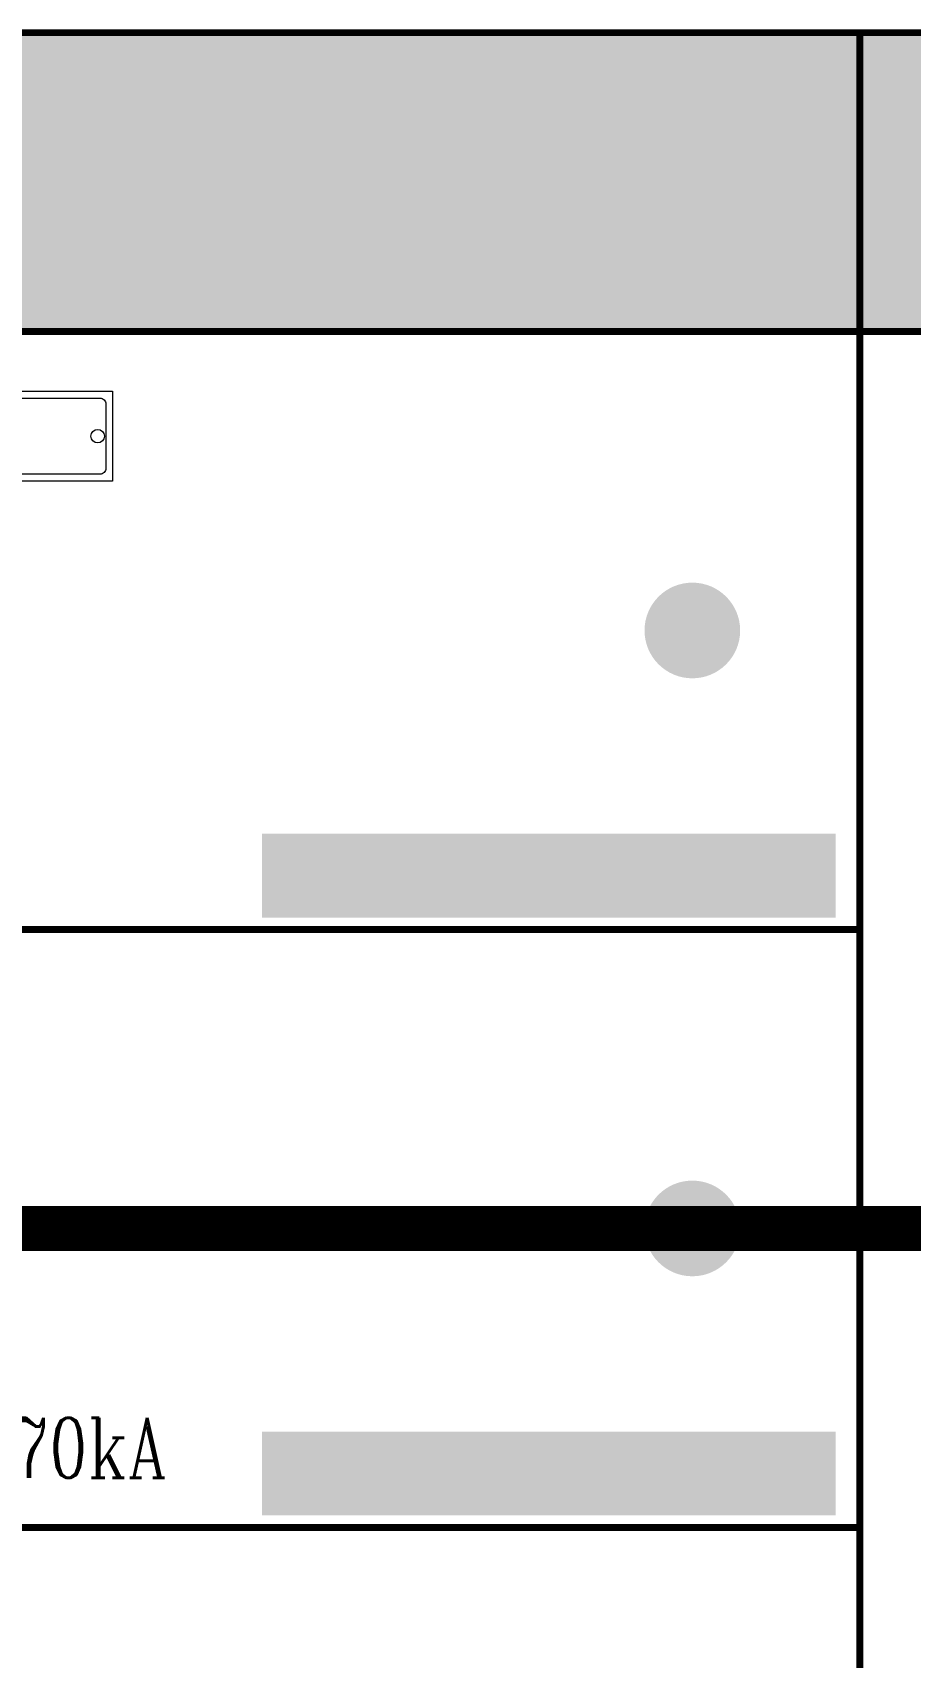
# Model space of a CAD drawing. Header units: millimetres. Extents: x -116965 to 323937, y 291661 to 566926.
# Drawn here: x -47409 to -47115, y 306494 to 307037 of the extents above; entities that cross this region are included whole.
import ezdxf

# ---------------------------------------------------------------- set-up
doc = ezdxf.new("R2010")
doc.units = ezdxf.units.MM
doc.layers.get('0').update_dxf_attribs({"lineweight": 18})
doc.layers.add('C00-00-00', color=7, linetype='Continuous')
doc.layers.add('dien', color=2, linetype='Continuous')
doc.layers.add('C34-3A-40', color=7, linetype='Continuous', true_color=0x343a40)
doc.layers.add('C62-64-69', color=7, linetype='Continuous', true_color=0x626469)
doc.styles.add('hw_Block', font='complex.shx', dxfattribs={"width": 0.75})
doc.styles.add('hwTech', font='Cambria.ttf')

# ---------------------------------------------------------------- blocks, each defined once
blk = doc.blocks.new('QƯEQWQWEQWE')
at = {"color": 0, "lineweight": 13, "ltscale": 100}
blk.add_lwpolyline([(60414.52, 346788.3), (60214.52, 346788.3), (60214.52, 346818.3), (60414.52, 346818.3)], close=True, dxfattribs=at)
blk.add_lwpolyline([(60410.27, 346790.55), (60218.77, 346790.55, -0.414214), (60216.77, 346792.55), (60216.77, 346814.06, -0.414214), (60218.77, 346816.06), (60410.27, 346816.06, -0.414214), (60412.27, 346814.06), (60412.27, 346792.55, -0.414214)], format="xyb", close=True, dxfattribs=at)
at = {"color": 7}
for centre in [(60219.52, 346803.3), (60409.52, 346803.3)]:
    blk.add_circle(centre, 2.25, dxfattribs=at)
at = {"lineweight": -3, "ltscale": 5, "insert": (60314.57, 346808.64), "char_height": 7.5, "attachment_point": 5, "style": 'hwTech'}
blk.add_mtext_dynamic_manual_height_columns('COLUMN NUMBER', width=145.0456, gutter_width=12, heights=[0], dxfattribs=at)
at = {"layer": 'dien', "color": 6, "linetype": 'Continuous', "lineweight": 30, "insert": (60314.57, 346799.61), "char_height": 15, "width": 248.9403, "attachment_point": 5, "style": 'hwTech'}
blk.add_mtext('{\\H0.3667x;3P4W - 400/230VAC} ', dxfattribs=at)

msp = doc.modelspace()

# ---------------------------------------------------------------- hatches: boundary and pattern name
at = {"layer": 'C00-00-00'}
h = msp.add_hatch(color=256, dxfattribs=at)
edge = h.paths.add_edge_path()
edge.add_arc((-47188.078156, 306837.074842), 15.997765, 0, 360)
h = msp.add_hatch(color=256, dxfattribs=at)
h.dxf.hatch_style = 2
h.paths.add_polyline_path([(-47332.058056, 306769.084333), (-47140.084856, 306769.084333), (-47140.084856, 306741.088242), (-47332.058056, 306741.088242)])
h = msp.add_hatch(color=256, dxfattribs=at)
edge = h.paths.add_edge_path()
edge.add_arc((-47188.078156, 306637.102758), 15.997765, 0, 360)
h = msp.add_hatch(color=256, dxfattribs=at)
h.dxf.hatch_style = 2
h.paths.add_polyline_path([(-47332.058056, 306569.112252), (-47140.084856, 306569.112252), (-47140.084856, 306541.116158), (-47332.058056, 306541.116158)])
at = {"layer": 'C34-3A-40'}
h = msp.add_hatch(color=256, dxfattribs=at)
h.dxf.hatch_style = 2
h.paths.add_polyline_path([(-47831.988262, 307037.046927), (-47132.085971, 307037.046927), (-47132.085971, 306937.060883), (-47831.988262, 306937.060883)])
h = msp.add_hatch(color=256, dxfattribs=at)
h.dxf.hatch_style = 2
h.paths.add_polyline_path([(-47132.085971, 307037.046927), (-46732.113887, 307037.046927), (-46732.113887, 306937.060883), (-47132.085971, 306937.060883)])
at = {"layer": 'C62-64-69'}
h = msp.add_hatch(color=256, dxfattribs=at)
h.dxf.hatch_style = 2
h.paths.add_polyline_path([(-47416.046331, 307028.048183), (-47384.050796, 307028.048183), (-47384.050796, 307021.049158), (-47416.046331, 307021.049158)])
h = msp.add_hatch(color=256, dxfattribs=at)
h.dxf.hatch_style = 2
h.paths.add_polyline_path([(-47384.050796, 307028.048183), (-47352.055262, 307028.048183), (-47352.055262, 307021.049158), (-47384.050796, 307021.049158)])
h = msp.add_hatch(color=256, dxfattribs=at)
h.dxf.hatch_style = 2
h.paths.add_polyline_path([(-47384.050796, 307028.048183), (-47352.055262, 307028.048183), (-47352.055262, 307021.049158), (-47384.050796, 307021.049158)])
h = msp.add_hatch(color=256, dxfattribs=at)
h.dxf.hatch_style = 2
h.paths.add_polyline_path([(-47352.055262, 307028.048183), (-47320.059731, 307028.048183), (-47320.059731, 307021.049158), (-47352.055262, 307021.049158)])
h = msp.add_hatch(color=256, dxfattribs=at)
h.dxf.hatch_style = 2
h.paths.add_polyline_path([(-47352.055262, 307028.048183), (-47320.059731, 307028.048183), (-47320.059731, 307021.049158), (-47352.055262, 307021.049158)])
h = msp.add_hatch(color=256, dxfattribs=at)
h.dxf.hatch_style = 2
h.paths.add_polyline_path([(-47320.059731, 307028.048183), (-47288.064196, 307028.048183), (-47288.064196, 307021.049158), (-47320.059731, 307021.049158)])
h = msp.add_hatch(color=256, dxfattribs=at)
h.dxf.hatch_style = 2
h.paths.add_polyline_path([(-47320.059731, 307028.048183), (-47288.064196, 307028.048183), (-47288.064196, 307021.049158), (-47320.059731, 307021.049158)])
h = msp.add_hatch(color=256, dxfattribs=at)
h.dxf.hatch_style = 2
h.paths.add_polyline_path([(-47288.064196, 307028.048183), (-47256.068662, 307028.048183), (-47256.068662, 307021.049158), (-47288.064196, 307021.049158)])
h = msp.add_hatch(color=256, dxfattribs=at)
h.dxf.hatch_style = 2
h.paths.add_polyline_path([(-47288.064196, 307028.048183), (-47256.068662, 307028.048183), (-47256.068662, 307021.049158), (-47288.064196, 307021.049158)])
h = msp.add_hatch(color=256, dxfattribs=at)
h.dxf.hatch_style = 2
h.paths.add_polyline_path([(-47256.068662, 307028.048183), (-47224.073131, 307028.048183), (-47224.073131, 307021.049158), (-47256.068662, 307021.049158)])
h = msp.add_hatch(color=256, dxfattribs=at)
h.dxf.hatch_style = 2
h.paths.add_polyline_path([(-47224.073131, 307028.048183), (-47192.077596, 307028.048183), (-47192.077596, 307021.049158), (-47224.073131, 307021.049158)])
h = msp.add_hatch(color=256, dxfattribs=at)
h.dxf.hatch_style = 2
h.paths.add_polyline_path([(-47224.073131, 307028.048183), (-47192.077596, 307028.048183), (-47192.077596, 307021.049158), (-47224.073131, 307021.049158)])
h = msp.add_hatch(color=256, dxfattribs=at)
h.dxf.hatch_style = 2
h.paths.add_polyline_path([(-47192.077596, 307028.048183), (-47160.082062, 307028.048183), (-47160.082062, 307021.049158), (-47192.077596, 307021.049158)])
h = msp.add_hatch(color=256, dxfattribs=at)
h.dxf.hatch_style = 2
h.paths.add_polyline_path([(-47192.077596, 307028.048183), (-47160.082062, 307028.048183), (-47160.082062, 307021.049158), (-47192.077596, 307021.049158)])
h = msp.add_hatch(color=256, dxfattribs=at)
h.dxf.hatch_style = 2
h.paths.add_polyline_path([(-47160.082062, 307028.048183), (-47128.086531, 307028.048183), (-47128.086531, 307021.049158), (-47160.082062, 307021.049158)])
h = msp.add_hatch(color=256, dxfattribs=at)
h.dxf.hatch_style = 2
h.paths.add_polyline_path([(-47132.085971, 307028.048183), (-47100.090437, 307028.048183), (-47100.090437, 307021.049158), (-47132.085971, 307021.049158)])
h = msp.add_hatch(color=256, dxfattribs=at)
h.dxf.hatch_style = 2
h.paths.add_polyline_path([(-47416.046331, 307021.049158), (-47384.050796, 307021.049158), (-47384.050796, 307019.049439), (-47416.046331, 307019.049439)])
h = msp.add_hatch(color=256, dxfattribs=at)
h.dxf.hatch_style = 2
h.paths.add_polyline_path([(-47416.046331, 307019.049439), (-47384.050796, 307019.049439), (-47384.050796, 307012.050414), (-47416.046331, 307012.050414)])
h = msp.add_hatch(color=256, dxfattribs=at)
h.dxf.hatch_style = 2
h.paths.add_polyline_path([(-47384.050796, 307021.049158), (-47352.055262, 307021.049158), (-47352.055262, 307019.049439), (-47384.050796, 307019.049439)])
h = msp.add_hatch(color=256, dxfattribs=at)
h.dxf.hatch_style = 2
h.paths.add_polyline_path([(-47384.050796, 307021.049158), (-47352.055262, 307021.049158), (-47352.055262, 307019.049439), (-47384.050796, 307019.049439)])
h = msp.add_hatch(color=256, dxfattribs=at)
h.dxf.hatch_style = 2
h.paths.add_polyline_path([(-47384.050796, 307019.049439), (-47352.055262, 307019.049439), (-47352.055262, 307012.050414), (-47384.050796, 307012.050414)])
h = msp.add_hatch(color=256, dxfattribs=at)
h.dxf.hatch_style = 2
h.paths.add_polyline_path([(-47384.050796, 307019.049439), (-47352.055262, 307019.049439), (-47352.055262, 307012.050414), (-47384.050796, 307012.050414)])
h = msp.add_hatch(color=256, dxfattribs=at)
h.dxf.hatch_style = 2
h.paths.add_polyline_path([(-47352.055262, 307021.049158), (-47320.059731, 307021.049158), (-47320.059731, 307019.049439), (-47352.055262, 307019.049439)])
h = msp.add_hatch(color=256, dxfattribs=at)
h.dxf.hatch_style = 2
h.paths.add_polyline_path([(-47352.055262, 307021.049158), (-47320.059731, 307021.049158), (-47320.059731, 307019.049439), (-47352.055262, 307019.049439)])
h = msp.add_hatch(color=256, dxfattribs=at)
h.dxf.hatch_style = 2
h.paths.add_polyline_path([(-47352.055262, 307019.049439), (-47320.059731, 307019.049439), (-47320.059731, 307012.050414), (-47352.055262, 307012.050414)])
h = msp.add_hatch(color=256, dxfattribs=at)
h.dxf.hatch_style = 2
h.paths.add_polyline_path([(-47352.055262, 307019.049439), (-47320.059731, 307019.049439), (-47320.059731, 307012.050414), (-47352.055262, 307012.050414)])
h = msp.add_hatch(color=256, dxfattribs=at)
h.dxf.hatch_style = 2
h.paths.add_polyline_path([(-47320.059731, 307021.049158), (-47288.064196, 307021.049158), (-47288.064196, 307019.049439), (-47320.059731, 307019.049439)])
h = msp.add_hatch(color=256, dxfattribs=at)
h.dxf.hatch_style = 2
h.paths.add_polyline_path([(-47320.059731, 307021.049158), (-47288.064196, 307021.049158), (-47288.064196, 307019.049439), (-47320.059731, 307019.049439)])
h = msp.add_hatch(color=256, dxfattribs=at)
h.dxf.hatch_style = 2
h.paths.add_polyline_path([(-47320.059731, 307019.049439), (-47288.064196, 307019.049439), (-47288.064196, 307012.050414), (-47320.059731, 307012.050414)])
h = msp.add_hatch(color=256, dxfattribs=at)
h.dxf.hatch_style = 2
h.paths.add_polyline_path([(-47320.059731, 307019.049439), (-47288.064196, 307019.049439), (-47288.064196, 307012.050414), (-47320.059731, 307012.050414)])
h = msp.add_hatch(color=256, dxfattribs=at)
h.dxf.hatch_style = 2
h.paths.add_polyline_path([(-47288.064196, 307021.049158), (-47256.068662, 307021.049158), (-47256.068662, 307019.049439), (-47288.064196, 307019.049439)])
h = msp.add_hatch(color=256, dxfattribs=at)
h.dxf.hatch_style = 2
h.paths.add_polyline_path([(-47288.064196, 307021.049158), (-47256.068662, 307021.049158), (-47256.068662, 307019.049439), (-47288.064196, 307019.049439)])
h = msp.add_hatch(color=256, dxfattribs=at)
h.dxf.hatch_style = 2
h.paths.add_polyline_path([(-47288.064196, 307019.049439), (-47256.068662, 307019.049439), (-47256.068662, 307012.050414), (-47288.064196, 307012.050414)])
h = msp.add_hatch(color=256, dxfattribs=at)
h.dxf.hatch_style = 2
h.paths.add_polyline_path([(-47288.064196, 307019.049439), (-47256.068662, 307019.049439), (-47256.068662, 307012.050414), (-47288.064196, 307012.050414)])
h = msp.add_hatch(color=256, dxfattribs=at)
h.dxf.hatch_style = 2
h.paths.add_polyline_path([(-47256.068662, 307021.049158), (-47224.073131, 307021.049158), (-47224.073131, 307019.049439), (-47256.068662, 307019.049439)])
h = msp.add_hatch(color=256, dxfattribs=at)
h.dxf.hatch_style = 2
h.paths.add_polyline_path([(-47256.068662, 307019.049439), (-47224.073131, 307019.049439), (-47224.073131, 307012.050414), (-47256.068662, 307012.050414)])
h = msp.add_hatch(color=256, dxfattribs=at)
h.dxf.hatch_style = 2
h.paths.add_polyline_path([(-47224.073131, 307021.049158), (-47192.077596, 307021.049158), (-47192.077596, 307019.049439), (-47224.073131, 307019.049439)])
h = msp.add_hatch(color=256, dxfattribs=at)
h.dxf.hatch_style = 2
h.paths.add_polyline_path([(-47224.073131, 307021.049158), (-47192.077596, 307021.049158), (-47192.077596, 307019.049439), (-47224.073131, 307019.049439)])
h = msp.add_hatch(color=256, dxfattribs=at)
h.dxf.hatch_style = 2
h.paths.add_polyline_path([(-47224.073131, 307019.049439), (-47192.077596, 307019.049439), (-47192.077596, 307012.050414), (-47224.073131, 307012.050414)])
h = msp.add_hatch(color=256, dxfattribs=at)
h.dxf.hatch_style = 2
h.paths.add_polyline_path([(-47224.073131, 307019.049439), (-47192.077596, 307019.049439), (-47192.077596, 307012.050414), (-47224.073131, 307012.050414)])
h = msp.add_hatch(color=256, dxfattribs=at)
h.dxf.hatch_style = 2
h.paths.add_polyline_path([(-47192.077596, 307021.049158), (-47160.082062, 307021.049158), (-47160.082062, 307019.049439), (-47192.077596, 307019.049439)])
h = msp.add_hatch(color=256, dxfattribs=at)
h.dxf.hatch_style = 2
h.paths.add_polyline_path([(-47192.077596, 307021.049158), (-47160.082062, 307021.049158), (-47160.082062, 307019.049439), (-47192.077596, 307019.049439)])
h = msp.add_hatch(color=256, dxfattribs=at)
h.dxf.hatch_style = 2
h.paths.add_polyline_path([(-47192.077596, 307019.049439), (-47160.082062, 307019.049439), (-47160.082062, 307012.050414), (-47192.077596, 307012.050414)])
h = msp.add_hatch(color=256, dxfattribs=at)
h.dxf.hatch_style = 2
h.paths.add_polyline_path([(-47192.077596, 307019.049439), (-47160.082062, 307019.049439), (-47160.082062, 307012.050414), (-47192.077596, 307012.050414)])
h = msp.add_hatch(color=256, dxfattribs=at)
h.dxf.hatch_style = 2
h.paths.add_polyline_path([(-47160.082062, 307021.049158), (-47128.086531, 307021.049158), (-47128.086531, 307019.049439), (-47160.082062, 307019.049439)])
h = msp.add_hatch(color=256, dxfattribs=at)
h.dxf.hatch_style = 2
h.paths.add_polyline_path([(-47160.082062, 307019.049439), (-47128.086531, 307019.049439), (-47128.086531, 307012.050414), (-47160.082062, 307012.050414)])
h = msp.add_hatch(color=256, dxfattribs=at)
h.dxf.hatch_style = 2
h.paths.add_polyline_path([(-47132.085971, 307021.049158), (-47100.090437, 307021.049158), (-47100.090437, 307019.049439), (-47132.085971, 307019.049439)])
h = msp.add_hatch(color=256, dxfattribs=at)
h.dxf.hatch_style = 2
h.paths.add_polyline_path([(-47132.085971, 307019.049439), (-47100.090437, 307019.049439), (-47100.090437, 307012.050414), (-47132.085971, 307012.050414)])
h = msp.add_hatch(color=256, dxfattribs=at)
h.dxf.hatch_style = 2
h.paths.add_polyline_path([(-47416.046331, 307012.050414), (-47384.050796, 307012.050414), (-47384.050796, 307010.050695), (-47416.046331, 307010.050695)])
h = msp.add_hatch(color=256, dxfattribs=at)
h.dxf.hatch_style = 2
h.paths.add_polyline_path([(-47416.046331, 307010.050695), (-47384.050796, 307010.050695), (-47384.050796, 307003.05167), (-47416.046331, 307003.05167)])
h = msp.add_hatch(color=256, dxfattribs=at)
h.dxf.hatch_style = 2
h.paths.add_polyline_path([(-47384.050796, 307012.050414), (-47352.055262, 307012.050414), (-47352.055262, 307010.050695), (-47384.050796, 307010.050695)])
h = msp.add_hatch(color=256, dxfattribs=at)
h.dxf.hatch_style = 2
h.paths.add_polyline_path([(-47384.050796, 307012.050414), (-47352.055262, 307012.050414), (-47352.055262, 307010.050695), (-47384.050796, 307010.050695)])
h = msp.add_hatch(color=256, dxfattribs=at)
h.dxf.hatch_style = 2
h.paths.add_polyline_path([(-47384.050796, 307010.050695), (-47352.055262, 307010.050695), (-47352.055262, 307003.05167), (-47384.050796, 307003.05167)])
h = msp.add_hatch(color=256, dxfattribs=at)
h.dxf.hatch_style = 2
h.paths.add_polyline_path([(-47384.050796, 307010.050695), (-47352.055262, 307010.050695), (-47352.055262, 307003.05167), (-47384.050796, 307003.05167)])
h = msp.add_hatch(color=256, dxfattribs=at)
h.dxf.hatch_style = 2
h.paths.add_polyline_path([(-47352.055262, 307012.050414), (-47320.059731, 307012.050414), (-47320.059731, 307010.050695), (-47352.055262, 307010.050695)])
h = msp.add_hatch(color=256, dxfattribs=at)
h.dxf.hatch_style = 2
h.paths.add_polyline_path([(-47352.055262, 307012.050414), (-47320.059731, 307012.050414), (-47320.059731, 307010.050695), (-47352.055262, 307010.050695)])
h = msp.add_hatch(color=256, dxfattribs=at)
h.dxf.hatch_style = 2
h.paths.add_polyline_path([(-47352.055262, 307010.050695), (-47320.059731, 307010.050695), (-47320.059731, 307003.05167), (-47352.055262, 307003.05167)])
h = msp.add_hatch(color=256, dxfattribs=at)
h.dxf.hatch_style = 2
h.paths.add_polyline_path([(-47352.055262, 307010.050695), (-47320.059731, 307010.050695), (-47320.059731, 307003.05167), (-47352.055262, 307003.05167)])
h = msp.add_hatch(color=256, dxfattribs=at)
h.dxf.hatch_style = 2
h.paths.add_polyline_path([(-47320.059731, 307012.050414), (-47288.064196, 307012.050414), (-47288.064196, 307010.050695), (-47320.059731, 307010.050695)])
h = msp.add_hatch(color=256, dxfattribs=at)
h.dxf.hatch_style = 2
h.paths.add_polyline_path([(-47320.059731, 307012.050414), (-47288.064196, 307012.050414), (-47288.064196, 307010.050695), (-47320.059731, 307010.050695)])
h = msp.add_hatch(color=256, dxfattribs=at)
h.dxf.hatch_style = 2
h.paths.add_polyline_path([(-47320.059731, 307010.050695), (-47288.064196, 307010.050695), (-47288.064196, 307003.05167), (-47320.059731, 307003.05167)])
h = msp.add_hatch(color=256, dxfattribs=at)
h.dxf.hatch_style = 2
h.paths.add_polyline_path([(-47320.059731, 307010.050695), (-47288.064196, 307010.050695), (-47288.064196, 307003.05167), (-47320.059731, 307003.05167)])
h = msp.add_hatch(color=256, dxfattribs=at)
h.dxf.hatch_style = 2
h.paths.add_polyline_path([(-47288.064196, 307012.050414), (-47256.068662, 307012.050414), (-47256.068662, 307010.050695), (-47288.064196, 307010.050695)])
h = msp.add_hatch(color=256, dxfattribs=at)
h.dxf.hatch_style = 2
h.paths.add_polyline_path([(-47288.064196, 307012.050414), (-47256.068662, 307012.050414), (-47256.068662, 307010.050695), (-47288.064196, 307010.050695)])
h = msp.add_hatch(color=256, dxfattribs=at)
h.dxf.hatch_style = 2
h.paths.add_polyline_path([(-47288.064196, 307010.050695), (-47256.068662, 307010.050695), (-47256.068662, 307003.05167), (-47288.064196, 307003.05167)])
h = msp.add_hatch(color=256, dxfattribs=at)
h.dxf.hatch_style = 2
h.paths.add_polyline_path([(-47288.064196, 307010.050695), (-47256.068662, 307010.050695), (-47256.068662, 307003.05167), (-47288.064196, 307003.05167)])
h = msp.add_hatch(color=256, dxfattribs=at)
h.dxf.hatch_style = 2
h.paths.add_polyline_path([(-47256.068662, 307012.050414), (-47224.073131, 307012.050414), (-47224.073131, 307010.050695), (-47256.068662, 307010.050695)])
h = msp.add_hatch(color=256, dxfattribs=at)
h.dxf.hatch_style = 2
h.paths.add_polyline_path([(-47256.068662, 307010.050695), (-47224.073131, 307010.050695), (-47224.073131, 307003.05167), (-47256.068662, 307003.05167)])
h = msp.add_hatch(color=256, dxfattribs=at)
h.dxf.hatch_style = 2
h.paths.add_polyline_path([(-47224.073131, 307012.050414), (-47192.077596, 307012.050414), (-47192.077596, 307010.050695), (-47224.073131, 307010.050695)])
h = msp.add_hatch(color=256, dxfattribs=at)
h.dxf.hatch_style = 2
h.paths.add_polyline_path([(-47224.073131, 307012.050414), (-47192.077596, 307012.050414), (-47192.077596, 307010.050695), (-47224.073131, 307010.050695)])
h = msp.add_hatch(color=256, dxfattribs=at)
h.dxf.hatch_style = 2
h.paths.add_polyline_path([(-47224.073131, 307010.050695), (-47192.077596, 307010.050695), (-47192.077596, 307003.05167), (-47224.073131, 307003.05167)])
h = msp.add_hatch(color=256, dxfattribs=at)
h.dxf.hatch_style = 2
h.paths.add_polyline_path([(-47224.073131, 307010.050695), (-47192.077596, 307010.050695), (-47192.077596, 307003.05167), (-47224.073131, 307003.05167)])
h = msp.add_hatch(color=256, dxfattribs=at)
h.dxf.hatch_style = 2
h.paths.add_polyline_path([(-47192.077596, 307012.050414), (-47160.082062, 307012.050414), (-47160.082062, 307010.050695), (-47192.077596, 307010.050695)])
h = msp.add_hatch(color=256, dxfattribs=at)
h.dxf.hatch_style = 2
h.paths.add_polyline_path([(-47192.077596, 307012.050414), (-47160.082062, 307012.050414), (-47160.082062, 307010.050695), (-47192.077596, 307010.050695)])
h = msp.add_hatch(color=256, dxfattribs=at)
h.dxf.hatch_style = 2
h.paths.add_polyline_path([(-47192.077596, 307010.050695), (-47160.082062, 307010.050695), (-47160.082062, 307003.05167), (-47192.077596, 307003.05167)])
h = msp.add_hatch(color=256, dxfattribs=at)
h.dxf.hatch_style = 2
h.paths.add_polyline_path([(-47192.077596, 307010.050695), (-47160.082062, 307010.050695), (-47160.082062, 307003.05167), (-47192.077596, 307003.05167)])
h = msp.add_hatch(color=256, dxfattribs=at)
h.dxf.hatch_style = 2
h.paths.add_polyline_path([(-47160.082062, 307012.050414), (-47128.086531, 307012.050414), (-47128.086531, 307010.050695), (-47160.082062, 307010.050695)])
h = msp.add_hatch(color=256, dxfattribs=at)
h.dxf.hatch_style = 2
h.paths.add_polyline_path([(-47160.082062, 307010.050695), (-47128.086531, 307010.050695), (-47128.086531, 307003.05167), (-47160.082062, 307003.05167)])
h = msp.add_hatch(color=256, dxfattribs=at)
h.dxf.hatch_style = 2
h.paths.add_polyline_path([(-47132.085971, 307012.050414), (-47100.090437, 307012.050414), (-47100.090437, 307010.050695), (-47132.085971, 307010.050695)])
h = msp.add_hatch(color=256, dxfattribs=at)
h.dxf.hatch_style = 2
h.paths.add_polyline_path([(-47132.085971, 307010.050695), (-47100.090437, 307010.050695), (-47100.090437, 307003.05167), (-47132.085971, 307003.05167)])
h = msp.add_hatch(color=256, dxfattribs=at)
h.dxf.hatch_style = 2
h.paths.add_polyline_path([(-47416.046331, 307003.05167), (-47384.050796, 307003.05167), (-47384.050796, 307001.051952), (-47416.046331, 307001.051952)])
h = msp.add_hatch(color=256, dxfattribs=at)
h.dxf.hatch_style = 2
h.paths.add_polyline_path([(-47384.050796, 307003.05167), (-47352.055262, 307003.05167), (-47352.055262, 307001.051952), (-47384.050796, 307001.051952)])
h = msp.add_hatch(color=256, dxfattribs=at)
h.dxf.hatch_style = 2
h.paths.add_polyline_path([(-47384.050796, 307003.05167), (-47352.055262, 307003.05167), (-47352.055262, 307001.051952), (-47384.050796, 307001.051952)])
h = msp.add_hatch(color=256, dxfattribs=at)
h.dxf.hatch_style = 2
h.paths.add_polyline_path([(-47352.055262, 307003.05167), (-47320.059731, 307003.05167), (-47320.059731, 307001.051952), (-47352.055262, 307001.051952)])
h = msp.add_hatch(color=256, dxfattribs=at)
h.dxf.hatch_style = 2
h.paths.add_polyline_path([(-47352.055262, 307003.05167), (-47320.059731, 307003.05167), (-47320.059731, 307001.051952), (-47352.055262, 307001.051952)])
h = msp.add_hatch(color=256, dxfattribs=at)
h.dxf.hatch_style = 2
h.paths.add_polyline_path([(-47320.059731, 307003.05167), (-47288.064196, 307003.05167), (-47288.064196, 307001.051952), (-47320.059731, 307001.051952)])
h = msp.add_hatch(color=256, dxfattribs=at)
h.dxf.hatch_style = 2
h.paths.add_polyline_path([(-47320.059731, 307003.05167), (-47288.064196, 307003.05167), (-47288.064196, 307001.051952), (-47320.059731, 307001.051952)])
h = msp.add_hatch(color=256, dxfattribs=at)
h.dxf.hatch_style = 2
h.paths.add_polyline_path([(-47288.064196, 307003.05167), (-47256.068662, 307003.05167), (-47256.068662, 307001.051952), (-47288.064196, 307001.051952)])
h = msp.add_hatch(color=256, dxfattribs=at)
h.dxf.hatch_style = 2
h.paths.add_polyline_path([(-47288.064196, 307003.05167), (-47256.068662, 307003.05167), (-47256.068662, 307001.051952), (-47288.064196, 307001.051952)])
h = msp.add_hatch(color=256, dxfattribs=at)
h.dxf.hatch_style = 2
h.paths.add_polyline_path([(-47256.068662, 307003.05167), (-47224.073131, 307003.05167), (-47224.073131, 307001.051952), (-47256.068662, 307001.051952)])
h = msp.add_hatch(color=256, dxfattribs=at)
h.dxf.hatch_style = 2
h.paths.add_polyline_path([(-47224.073131, 307003.05167), (-47192.077596, 307003.05167), (-47192.077596, 307001.051952), (-47224.073131, 307001.051952)])
h = msp.add_hatch(color=256, dxfattribs=at)
h.dxf.hatch_style = 2
h.paths.add_polyline_path([(-47224.073131, 307003.05167), (-47192.077596, 307003.05167), (-47192.077596, 307001.051952), (-47224.073131, 307001.051952)])
h = msp.add_hatch(color=256, dxfattribs=at)
h.dxf.hatch_style = 2
h.paths.add_polyline_path([(-47192.077596, 307003.05167), (-47160.082062, 307003.05167), (-47160.082062, 307001.051952), (-47192.077596, 307001.051952)])
h = msp.add_hatch(color=256, dxfattribs=at)
h.dxf.hatch_style = 2
h.paths.add_polyline_path([(-47192.077596, 307003.05167), (-47160.082062, 307003.05167), (-47160.082062, 307001.051952), (-47192.077596, 307001.051952)])
h = msp.add_hatch(color=256, dxfattribs=at)
h.dxf.hatch_style = 2
h.paths.add_polyline_path([(-47160.082062, 307003.05167), (-47128.086531, 307003.05167), (-47128.086531, 307001.051952), (-47160.082062, 307001.051952)])
h = msp.add_hatch(color=256, dxfattribs=at)
h.dxf.hatch_style = 2
h.paths.add_polyline_path([(-47132.085971, 307003.05167), (-47100.090437, 307003.05167), (-47100.090437, 307001.051952), (-47132.085971, 307001.051952)])
h = msp.add_hatch(color=256, dxfattribs=at)
h.dxf.hatch_style = 2
h.paths.add_polyline_path([(-47416.046331, 307001.051952), (-47384.050796, 307001.051952), (-47384.050796, 306994.052926), (-47416.046331, 306994.052926)])
h = msp.add_hatch(color=256, dxfattribs=at)
h.dxf.hatch_style = 2
h.paths.add_polyline_path([(-47384.050796, 307001.051952), (-47352.055262, 307001.051952), (-47352.055262, 306994.052926), (-47384.050796, 306994.052926)])
h = msp.add_hatch(color=256, dxfattribs=at)
h.dxf.hatch_style = 2
h.paths.add_polyline_path([(-47384.050796, 307001.051952), (-47352.055262, 307001.051952), (-47352.055262, 306994.052926), (-47384.050796, 306994.052926)])
h = msp.add_hatch(color=256, dxfattribs=at)
h.dxf.hatch_style = 2
h.paths.add_polyline_path([(-47352.055262, 307001.051952), (-47320.059731, 307001.051952), (-47320.059731, 306994.052926), (-47352.055262, 306994.052926)])
h = msp.add_hatch(color=256, dxfattribs=at)
h.dxf.hatch_style = 2
h.paths.add_polyline_path([(-47352.055262, 307001.051952), (-47320.059731, 307001.051952), (-47320.059731, 306994.052926), (-47352.055262, 306994.052926)])
h = msp.add_hatch(color=256, dxfattribs=at)
h.dxf.hatch_style = 2
h.paths.add_polyline_path([(-47320.059731, 307001.051952), (-47288.064196, 307001.051952), (-47288.064196, 306994.052926), (-47320.059731, 306994.052926)])
h = msp.add_hatch(color=256, dxfattribs=at)
h.dxf.hatch_style = 2
h.paths.add_polyline_path([(-47320.059731, 307001.051952), (-47288.064196, 307001.051952), (-47288.064196, 306994.052926), (-47320.059731, 306994.052926)])
h = msp.add_hatch(color=256, dxfattribs=at)
h.dxf.hatch_style = 2
h.paths.add_polyline_path([(-47288.064196, 307001.051952), (-47256.068662, 307001.051952), (-47256.068662, 306994.052926), (-47288.064196, 306994.052926)])
h = msp.add_hatch(color=256, dxfattribs=at)
h.dxf.hatch_style = 2
h.paths.add_polyline_path([(-47288.064196, 307001.051952), (-47256.068662, 307001.051952), (-47256.068662, 306994.052926), (-47288.064196, 306994.052926)])
h = msp.add_hatch(color=256, dxfattribs=at)
h.dxf.hatch_style = 2
h.paths.add_polyline_path([(-47256.068662, 307001.051952), (-47224.073131, 307001.051952), (-47224.073131, 306994.052926), (-47256.068662, 306994.052926)])
h = msp.add_hatch(color=256, dxfattribs=at)
h.dxf.hatch_style = 2
h.paths.add_polyline_path([(-47224.073131, 307001.051952), (-47192.077596, 307001.051952), (-47192.077596, 306994.052926), (-47224.073131, 306994.052926)])
h = msp.add_hatch(color=256, dxfattribs=at)
h.dxf.hatch_style = 2
h.paths.add_polyline_path([(-47224.073131, 307001.051952), (-47192.077596, 307001.051952), (-47192.077596, 306994.052926), (-47224.073131, 306994.052926)])
h = msp.add_hatch(color=256, dxfattribs=at)
h.dxf.hatch_style = 2
h.paths.add_polyline_path([(-47192.077596, 307001.051952), (-47160.082062, 307001.051952), (-47160.082062, 306994.052926), (-47192.077596, 306994.052926)])
h = msp.add_hatch(color=256, dxfattribs=at)
h.dxf.hatch_style = 2
h.paths.add_polyline_path([(-47192.077596, 307001.051952), (-47160.082062, 307001.051952), (-47160.082062, 306994.052926), (-47192.077596, 306994.052926)])
h = msp.add_hatch(color=256, dxfattribs=at)
h.dxf.hatch_style = 2
h.paths.add_polyline_path([(-47160.082062, 307001.051952), (-47128.086531, 307001.051952), (-47128.086531, 306994.052926), (-47160.082062, 306994.052926)])
h = msp.add_hatch(color=256, dxfattribs=at)
h.dxf.hatch_style = 2
h.paths.add_polyline_path([(-47132.085971, 307001.051952), (-47100.090437, 307001.051952), (-47100.090437, 306994.052926), (-47132.085971, 306994.052926)])
h = msp.add_hatch(color=256, dxfattribs=at)
h.dxf.hatch_style = 2
h.paths.add_polyline_path([(-47416.046331, 306994.052926), (-47384.050796, 306994.052926), (-47384.050796, 306992.053208), (-47416.046331, 306992.053208)])
h = msp.add_hatch(color=256, dxfattribs=at)
h.dxf.hatch_style = 2
h.paths.add_polyline_path([(-47416.046331, 306992.053208), (-47384.050796, 306992.053208), (-47384.050796, 306985.054183), (-47416.046331, 306985.054183)])
h = msp.add_hatch(color=256, dxfattribs=at)
h.dxf.hatch_style = 2
h.paths.add_polyline_path([(-47384.050796, 306994.052926), (-47352.055262, 306994.052926), (-47352.055262, 306992.053208), (-47384.050796, 306992.053208)])
h = msp.add_hatch(color=256, dxfattribs=at)
h.dxf.hatch_style = 2
h.paths.add_polyline_path([(-47384.050796, 306994.052926), (-47352.055262, 306994.052926), (-47352.055262, 306992.053208), (-47384.050796, 306992.053208)])
h = msp.add_hatch(color=256, dxfattribs=at)
h.dxf.hatch_style = 2
h.paths.add_polyline_path([(-47384.050796, 306992.053208), (-47352.055262, 306992.053208), (-47352.055262, 306985.054183), (-47384.050796, 306985.054183)])
h = msp.add_hatch(color=256, dxfattribs=at)
h.dxf.hatch_style = 2
h.paths.add_polyline_path([(-47384.050796, 306992.053208), (-47352.055262, 306992.053208), (-47352.055262, 306985.054183), (-47384.050796, 306985.054183)])
h = msp.add_hatch(color=256, dxfattribs=at)
h.dxf.hatch_style = 2
h.paths.add_polyline_path([(-47352.055262, 306994.052926), (-47320.059731, 306994.052926), (-47320.059731, 306992.053208), (-47352.055262, 306992.053208)])
h = msp.add_hatch(color=256, dxfattribs=at)
h.dxf.hatch_style = 2
h.paths.add_polyline_path([(-47352.055262, 306994.052926), (-47320.059731, 306994.052926), (-47320.059731, 306992.053208), (-47352.055262, 306992.053208)])
h = msp.add_hatch(color=256, dxfattribs=at)
h.dxf.hatch_style = 2
h.paths.add_polyline_path([(-47352.055262, 306992.053208), (-47320.059731, 306992.053208), (-47320.059731, 306985.054183), (-47352.055262, 306985.054183)])
h = msp.add_hatch(color=256, dxfattribs=at)
h.dxf.hatch_style = 2
h.paths.add_polyline_path([(-47352.055262, 306992.053208), (-47320.059731, 306992.053208), (-47320.059731, 306985.054183), (-47352.055262, 306985.054183)])
h = msp.add_hatch(color=256, dxfattribs=at)
h.dxf.hatch_style = 2
h.paths.add_polyline_path([(-47320.059731, 306994.052926), (-47288.064196, 306994.052926), (-47288.064196, 306992.053208), (-47320.059731, 306992.053208)])
h = msp.add_hatch(color=256, dxfattribs=at)
h.dxf.hatch_style = 2
h.paths.add_polyline_path([(-47320.059731, 306994.052926), (-47288.064196, 306994.052926), (-47288.064196, 306992.053208), (-47320.059731, 306992.053208)])
h = msp.add_hatch(color=256, dxfattribs=at)
h.dxf.hatch_style = 2
h.paths.add_polyline_path([(-47320.059731, 306992.053208), (-47288.064196, 306992.053208), (-47288.064196, 306985.054183), (-47320.059731, 306985.054183)])
h = msp.add_hatch(color=256, dxfattribs=at)
h.dxf.hatch_style = 2
h.paths.add_polyline_path([(-47320.059731, 306992.053208), (-47288.064196, 306992.053208), (-47288.064196, 306985.054183), (-47320.059731, 306985.054183)])
h = msp.add_hatch(color=256, dxfattribs=at)
h.dxf.hatch_style = 2
h.paths.add_polyline_path([(-47288.064196, 306994.052926), (-47256.068662, 306994.052926), (-47256.068662, 306992.053208), (-47288.064196, 306992.053208)])
h = msp.add_hatch(color=256, dxfattribs=at)
h.dxf.hatch_style = 2
h.paths.add_polyline_path([(-47288.064196, 306994.052926), (-47256.068662, 306994.052926), (-47256.068662, 306992.053208), (-47288.064196, 306992.053208)])
h = msp.add_hatch(color=256, dxfattribs=at)
h.dxf.hatch_style = 2
h.paths.add_polyline_path([(-47288.064196, 306992.053208), (-47256.068662, 306992.053208), (-47256.068662, 306985.054183), (-47288.064196, 306985.054183)])
h = msp.add_hatch(color=256, dxfattribs=at)
h.dxf.hatch_style = 2
h.paths.add_polyline_path([(-47288.064196, 306992.053208), (-47256.068662, 306992.053208), (-47256.068662, 306985.054183), (-47288.064196, 306985.054183)])
h = msp.add_hatch(color=256, dxfattribs=at)
h.dxf.hatch_style = 2
h.paths.add_polyline_path([(-47256.068662, 306994.052926), (-47224.073131, 306994.052926), (-47224.073131, 306992.053208), (-47256.068662, 306992.053208)])
h = msp.add_hatch(color=256, dxfattribs=at)
h.dxf.hatch_style = 2
h.paths.add_polyline_path([(-47256.068662, 306992.053208), (-47224.073131, 306992.053208), (-47224.073131, 306985.054183), (-47256.068662, 306985.054183)])
h = msp.add_hatch(color=256, dxfattribs=at)
h.dxf.hatch_style = 2
h.paths.add_polyline_path([(-47224.073131, 306994.052926), (-47192.077596, 306994.052926), (-47192.077596, 306992.053208), (-47224.073131, 306992.053208)])
h = msp.add_hatch(color=256, dxfattribs=at)
h.dxf.hatch_style = 2
h.paths.add_polyline_path([(-47224.073131, 306994.052926), (-47192.077596, 306994.052926), (-47192.077596, 306992.053208), (-47224.073131, 306992.053208)])
h = msp.add_hatch(color=256, dxfattribs=at)
h.dxf.hatch_style = 2
h.paths.add_polyline_path([(-47224.073131, 306992.053208), (-47192.077596, 306992.053208), (-47192.077596, 306985.054183), (-47224.073131, 306985.054183)])
h = msp.add_hatch(color=256, dxfattribs=at)
h.dxf.hatch_style = 2
h.paths.add_polyline_path([(-47224.073131, 306992.053208), (-47192.077596, 306992.053208), (-47192.077596, 306985.054183), (-47224.073131, 306985.054183)])
h = msp.add_hatch(color=256, dxfattribs=at)
h.dxf.hatch_style = 2
h.paths.add_polyline_path([(-47192.077596, 306994.052926), (-47160.082062, 306994.052926), (-47160.082062, 306992.053208), (-47192.077596, 306992.053208)])
h = msp.add_hatch(color=256, dxfattribs=at)
h.dxf.hatch_style = 2
h.paths.add_polyline_path([(-47192.077596, 306994.052926), (-47160.082062, 306994.052926), (-47160.082062, 306992.053208), (-47192.077596, 306992.053208)])
h = msp.add_hatch(color=256, dxfattribs=at)
h.dxf.hatch_style = 2
h.paths.add_polyline_path([(-47192.077596, 306992.053208), (-47160.082062, 306992.053208), (-47160.082062, 306985.054183), (-47192.077596, 306985.054183)])
h = msp.add_hatch(color=256, dxfattribs=at)
h.dxf.hatch_style = 2
h.paths.add_polyline_path([(-47192.077596, 306992.053208), (-47160.082062, 306992.053208), (-47160.082062, 306985.054183), (-47192.077596, 306985.054183)])
h = msp.add_hatch(color=256, dxfattribs=at)
h.dxf.hatch_style = 2
h.paths.add_polyline_path([(-47160.082062, 306994.052926), (-47128.086531, 306994.052926), (-47128.086531, 306992.053208), (-47160.082062, 306992.053208)])
h = msp.add_hatch(color=256, dxfattribs=at)
h.dxf.hatch_style = 2
h.paths.add_polyline_path([(-47160.082062, 306992.053208), (-47128.086531, 306992.053208), (-47128.086531, 306985.054183), (-47160.082062, 306985.054183)])
h = msp.add_hatch(color=256, dxfattribs=at)
h.dxf.hatch_style = 2
h.paths.add_polyline_path([(-47132.085971, 306994.052926), (-47100.090437, 306994.052926), (-47100.090437, 306992.053208), (-47132.085971, 306992.053208)])
h = msp.add_hatch(color=256, dxfattribs=at)
h.dxf.hatch_style = 2
h.paths.add_polyline_path([(-47132.085971, 306992.053208), (-47100.090437, 306992.053208), (-47100.090437, 306985.054183), (-47132.085971, 306985.054183)])
h = msp.add_hatch(color=256, dxfattribs=at)
h.dxf.hatch_style = 2
h.paths.add_polyline_path([(-47416.046331, 306985.054183), (-47384.050796, 306985.054183), (-47384.050796, 306983.054464), (-47416.046331, 306983.054464)])
h = msp.add_hatch(color=256, dxfattribs=at)
h.dxf.hatch_style = 2
h.paths.add_polyline_path([(-47384.050796, 306985.054183), (-47352.055262, 306985.054183), (-47352.055262, 306983.054464), (-47384.050796, 306983.054464)])
h = msp.add_hatch(color=256, dxfattribs=at)
h.dxf.hatch_style = 2
h.paths.add_polyline_path([(-47384.050796, 306985.054183), (-47352.055262, 306985.054183), (-47352.055262, 306983.054464), (-47384.050796, 306983.054464)])
h = msp.add_hatch(color=256, dxfattribs=at)
h.dxf.hatch_style = 2
h.paths.add_polyline_path([(-47352.055262, 306985.054183), (-47320.059731, 306985.054183), (-47320.059731, 306983.054464), (-47352.055262, 306983.054464)])
h = msp.add_hatch(color=256, dxfattribs=at)
h.dxf.hatch_style = 2
h.paths.add_polyline_path([(-47352.055262, 306985.054183), (-47320.059731, 306985.054183), (-47320.059731, 306983.054464), (-47352.055262, 306983.054464)])
h = msp.add_hatch(color=256, dxfattribs=at)
h.dxf.hatch_style = 2
h.paths.add_polyline_path([(-47320.059731, 306985.054183), (-47288.064196, 306985.054183), (-47288.064196, 306983.054464), (-47320.059731, 306983.054464)])
h = msp.add_hatch(color=256, dxfattribs=at)
h.dxf.hatch_style = 2
h.paths.add_polyline_path([(-47320.059731, 306985.054183), (-47288.064196, 306985.054183), (-47288.064196, 306983.054464), (-47320.059731, 306983.054464)])
h = msp.add_hatch(color=256, dxfattribs=at)
h.dxf.hatch_style = 2
h.paths.add_polyline_path([(-47288.064196, 306985.054183), (-47256.068662, 306985.054183), (-47256.068662, 306983.054464), (-47288.064196, 306983.054464)])
h = msp.add_hatch(color=256, dxfattribs=at)
h.dxf.hatch_style = 2
h.paths.add_polyline_path([(-47288.064196, 306985.054183), (-47256.068662, 306985.054183), (-47256.068662, 306983.054464), (-47288.064196, 306983.054464)])
h = msp.add_hatch(color=256, dxfattribs=at)
h.dxf.hatch_style = 2
h.paths.add_polyline_path([(-47256.068662, 306985.054183), (-47224.073131, 306985.054183), (-47224.073131, 306983.054464), (-47256.068662, 306983.054464)])
h = msp.add_hatch(color=256, dxfattribs=at)
h.dxf.hatch_style = 2
h.paths.add_polyline_path([(-47224.073131, 306985.054183), (-47192.077596, 306985.054183), (-47192.077596, 306983.054464), (-47224.073131, 306983.054464)])
h = msp.add_hatch(color=256, dxfattribs=at)
h.dxf.hatch_style = 2
h.paths.add_polyline_path([(-47224.073131, 306985.054183), (-47192.077596, 306985.054183), (-47192.077596, 306983.054464), (-47224.073131, 306983.054464)])
h = msp.add_hatch(color=256, dxfattribs=at)
h.dxf.hatch_style = 2
h.paths.add_polyline_path([(-47192.077596, 306985.054183), (-47160.082062, 306985.054183), (-47160.082062, 306983.054464), (-47192.077596, 306983.054464)])
h = msp.add_hatch(color=256, dxfattribs=at)
h.dxf.hatch_style = 2
h.paths.add_polyline_path([(-47192.077596, 306985.054183), (-47160.082062, 306985.054183), (-47160.082062, 306983.054464), (-47192.077596, 306983.054464)])
h = msp.add_hatch(color=256, dxfattribs=at)
h.dxf.hatch_style = 2
h.paths.add_polyline_path([(-47160.082062, 306985.054183), (-47128.086531, 306985.054183), (-47128.086531, 306983.054464), (-47160.082062, 306983.054464)])
h = msp.add_hatch(color=256, dxfattribs=at)
h.dxf.hatch_style = 2
h.paths.add_polyline_path([(-47132.085971, 306985.054183), (-47100.090437, 306985.054183), (-47100.090437, 306983.054464), (-47132.085971, 306983.054464)])

# ---------------------------------------------------------------- linework, layer by layer
at = {"color": 1, "lineweight": -3, "ltscale": 5, "const_width": 15}
msp.add_lwpolyline([(-47445.025253, 306637.102759), (-47079.122264, 306637.102759)], dxfattribs=at)
at = {"layer": 'C00-00-00', "lineweight": 211}
for points in [[(-47831.988262, 307037.046927), (-47132.085971, 307037.046927), (-47132.085971, 304837.354008), (-47831.988262, 304837.354008)], [(-47831.988262, 307037.046927), (-47132.085971, 307037.046927), (-47132.085971, 306937.060883), (-47831.988262, 306937.060883)], [(-47132.085971, 307037.046927), (-46732.113887, 307037.046927), (-46732.113887, 306937.060883), (-47132.085971, 306937.060883)]]:
    msp.add_lwpolyline(points, close=True, dxfattribs=at)
at = {"layer": 'C00-00-00', "lineweight": 100}
for points in [[(-47831.988262, 306937.060883), (-47132.085971, 306937.060883), (-47132.085971, 306737.088802), (-47831.988262, 306737.088802)], [(-47132.085971, 306937.060883), (-46732.113887, 306937.060883), (-46732.113887, 304937.340052), (-47132.085971, 304937.340052)], [(-47831.988262, 306737.088802), (-47132.085971, 306737.088802), (-47132.085971, 306537.116717), (-47831.988262, 306537.116717)], [(-47831.988262, 306537.116717), (-47132.085971, 306537.116717), (-47132.085971, 306337.144633), (-47831.988262, 306337.144633)]]:
    msp.add_lwpolyline(points, close=True, dxfattribs=at)

# ---------------------------------------------------------------- block references
at = {"lineweight": -3}
msp.add_blockref('QƯEQWQWEQWE', (-107796.556469, -39901.243461), dxfattribs=at)

# ---------------------------------------------------------------- texts
at = {"color": 2, "insert": (-47473.316626, 306563.725903), "char_height": 20, "attachment_point": 5, "style": 'hw_Block'}
msp.add_mtext_dynamic_manual_height_columns('MCCB 4P 250A 70kA', width=280.32785492, gutter_width=12.5, heights=[0], dxfattribs=at)

doc.saveas('drawing.dxf')
